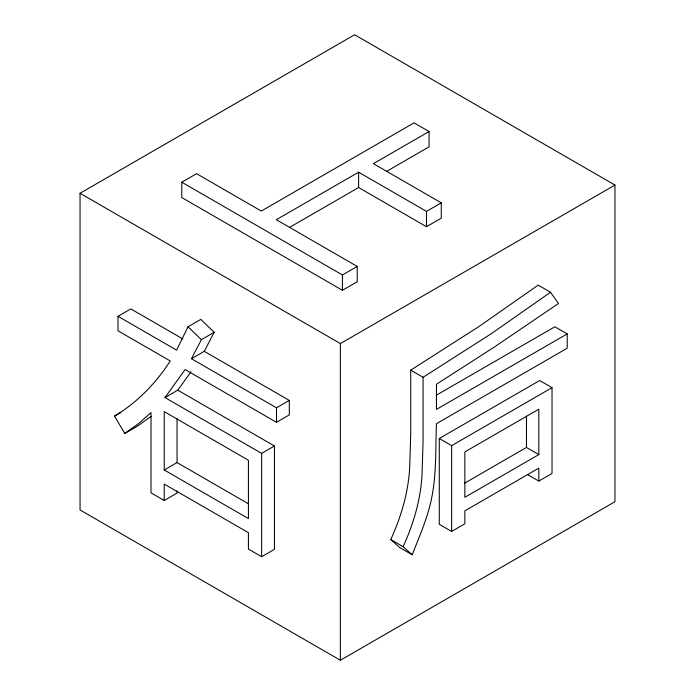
<?xml version="1.0" encoding="UTF-8"?>
<svg xmlns="http://www.w3.org/2000/svg" width="695" height="695" viewBox="0 0 695 695"><rect width="100%" height="100%" fill="white"/><g stroke="black" fill="none" stroke-linecap="round" stroke-linejoin="round"><path stroke-width="1.04" d="M567.216 333.913L436.451 409.407L436.451 384.239L493.78 347.422L558.467 303.498L550.536 292.256L538.182 285.115L478.742 326.685L410.719 370.148L410.719 434.401L409.685 466.832A141.241 81.55 -60 0 1 390.746 539.546L399.825 547.643L412.178 554.775C419.658 535.888 427.955 517.158 431.83 497.107C436.608 472.939 435.444 448.179 436.451 423.707L567.216 348.212L567.216 333.913L554.862 326.78L436.234 395.264M177.043 491.026L177.043 493.076L164.228 500.478L164.228 484.076L248.428 532.691L248.428 549.093L261.641 556.721L274.456 549.319L274.456 445.99L261.641 453.383L164.967 397.575L185.113 369.549L276.497 422.308L289.311 414.915L289.311 400.424L276.497 407.817L191.464 358.724L204.278 351.331L214.19 332.262L200.812 319.396L187.998 326.798L176.608 350.15L117.994 316.312L117.994 330.794L170.249 360.966C155.958 383.145 137.263 402.553 114.527 416.114L124.761 433.463L137.575 426.061L151.032 416.435M191.464 358.724L201.376 339.664L214.19 332.262M164.967 397.575L177.781 390.173L191.003 371.782M124.761 433.463L138.218 423.837L151.015 412.587L151.015 492.851L164.228 500.478M550.536 292.256L491.104 333.817L423.073 377.281L423.073 441.534L422.047 473.964A141.241 81.55 -60 0 1 403.1 546.678L412.178 554.775M80.047 193.271L354.624 34.75L614.953 185.052L614.953 501.729L340.376 660.25L80.047 509.948L80.047 193.271L340.376 343.573L614.953 185.052M289.415 227.482L358.62 187.528L426.478 226.709L441.273 218.169L441.273 202.844L426.478 211.384L358.62 172.204L276.323 219.716L357.23 266.428L357.23 281.753L342.435 290.293L181.786 197.545L181.786 182.22L196.581 173.672L261.303 211.045L414.046 122.859L429.067 131.529L429.067 146.853L386.394 171.491M429.067 131.529L373.406 163.664L441.273 202.844M117.994 316.312L130.808 308.91L182.907 338.986M181.786 182.22L342.435 274.968L357.23 266.428M114.527 416.114L120.93 412.413M164.228 469.976L248.428 518.592L248.428 460.246L164.228 411.631L164.228 469.976L177.043 462.575L248.141 503.623M538.816 481.088L538.816 468.126L464.851 510.834L464.851 523.795L451.637 531.423L439.283 524.291L439.283 438.493L539.668 380.539L552.03 387.671L552.03 473.469L538.816 481.088L527.34 474.468M439.283 438.493L451.637 445.634L552.03 387.671M464.668 483.138L526.462 447.458L538.816 454.591L538.816 409.216L464.851 451.924L464.851 497.299L538.816 454.591M410.719 370.148L423.073 377.281M204.278 351.331L289.311 400.424M177.781 390.173L274.456 445.99M390.746 539.537L403.1 546.678M187.998 326.798L201.376 339.664M526.462 416.131L526.462 447.458M451.637 445.634L451.637 531.423M426.478 211.384L426.478 226.709M358.62 172.204L358.62 187.528M342.435 274.968L342.435 290.293M340.376 343.573L340.376 660.25M276.497 407.817L276.497 422.308M261.641 453.383L261.641 556.721M177.043 418.277L177.043 462.575"/></g></svg>
